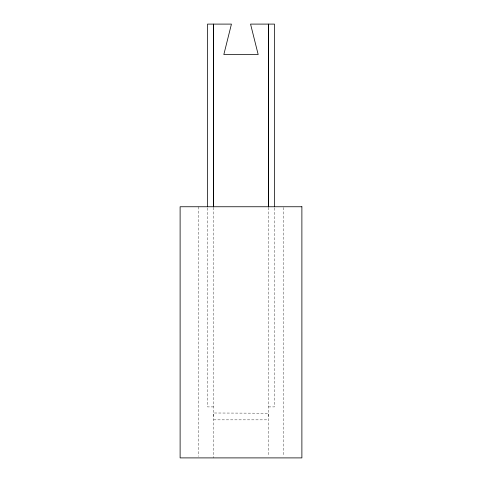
<?xml version="1.0" encoding="UTF-8"?>
<svg xmlns="http://www.w3.org/2000/svg" width="482" height="482" viewBox="0 0 482 482"><rect width="100%" height="100%" fill="white"/><g stroke="black" fill="none" stroke-linecap="round" stroke-linejoin="round"><path stroke-width="0.36" stroke-dasharray="2.41 1.81" d="M213.604 416.424L213.604 412.996L268.402 413.231M268.402 416.424L268.402 412.996M213.61 406.91L207.519 406.91L207.513 207.609M268.402 406.91L274.493 406.91L274.487 207.609M213.604 419.846L268.402 419.846M283.615 207.501L283.621 456.394M268.396 207.501L268.402 456.406M213.604 207.507L213.61 457.9M198.379 206.754L198.385 456.394"/><path stroke-width="0.72" d="M213.604 206.754L213.616 24.112L213.604 206.856M268.396 206.754L268.408 24.112L268.402 206.856M274.487 206.856L274.487 24.1L250.556 24.1L258.183 54.55L223.829 54.544L231.438 24.1L207.513 24.106L207.513 206.856M301.883 206.754L180.111 206.754L180.117 457.9L301.889 457.9L301.883 206.754"/></g></svg>
